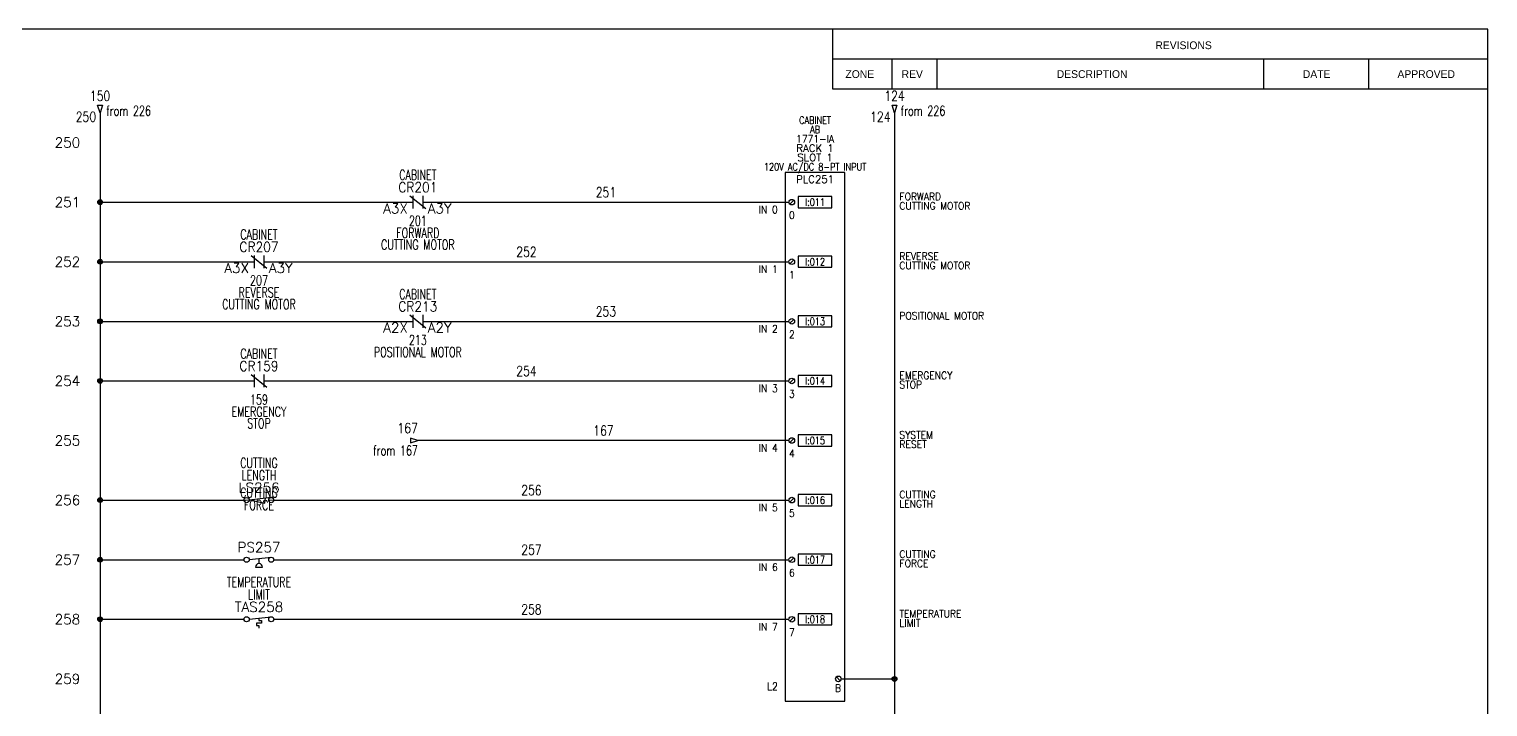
# Model space of a CAD drawing. Header units: inches. Extents: x 0 to 33.7, y 0 to 22.4.
# Drawn here: x 15.11 to 33.47, y 13.9 to 22.43 of the extents above; entities that cross this region are included whole.
import ezdxf
from ezdxf.enums import TextEntityAlignment as Align

# ---------------------------------------------------------------- set-up
doc = ezdxf.new("R2010")
doc.units = ezdxf.units.IN
doc.header["$MEASUREMENT"] = 0
for name, color, linetype in [('BLK_14AWG', 252, 'Continuous'), ('DESC', 1, 'Continuous'), ('DESCCHILD', 20, 'Continuous'), ('LOC', 8, 'Continuous'), ('MISC', 5, 'Continuous'), ('RED_18AWG', 1, 'Continuous'), ('SYMS', 7, 'Continuous'), ('TAGS', 5, 'Continuous'), ('TERMS', 6, 'Continuous'), ('TITLE', 7, 'Continuous'), ('WHT_16AWG', 7, 'Continuous'), ('WIRENO', 3, 'Continuous'), ('WIREREF_DEST', 3, 'Continuous'), ('WIRES', 7, 'Continuous'), ('XREF', 7, 'Continuous'), ('XREFCHILD', 134, 'Continuous')]:
    doc.layers.add(name, color=color, linetype=linetype)
doc.styles.add('ITALIC', font='ITALIC')
doc.styles.add('SIMPLEX', font='SIMPLEX')
doc.styles.add('WD', font='romans.shx')

# ---------------------------------------------------------------- blocks, each defined once
blk = doc.blocks.new('PLCIO_7E9')
at = {"layer": 'SYMS'}
for p, q in [((0.375, 0.375), (-0.375, 0.375)), ((-0.375, 0.375), (-0.375, -6.281)), ((0.375, -6.281), (0.375, 0.375)), ((-0.268, 0.025), (-0.318, -0.025)), ((0.211, 0.07), (-0.211, 0.07)), ((-0.211, 0.07), (-0.211, -0.07)), ((0.211, -0.07), (0.211, 0.07)), ((-0.211, -0.07), (0.211, -0.07)), ((-0.268, -0.725), (-0.318, -0.775)), ((0.211, -0.68), (-0.211, -0.68)), ((-0.211, -0.68), (-0.211, -0.82)), ((0.211, -0.82), (0.211, -0.68)), ((-0.211, -0.82), (0.211, -0.82)), ((0.211, -1.43), (-0.211, -1.43)), ((-0.211, -1.43), (-0.211, -1.57)), ((0.211, -1.57), (0.211, -1.43)), ((-0.268, -1.475), (-0.318, -1.525)), ((-0.211, -1.57), (0.211, -1.57)), ((0.211, -2.18), (-0.211, -2.18)), ((-0.211, -2.18), (-0.211, -2.32)), ((0.211, -2.32), (0.211, -2.18)), ((-0.268, -2.225), (-0.318, -2.275)), ((-0.211, -2.32), (0.211, -2.32)), ((0.211, -2.93), (-0.211, -2.93)), ((-0.211, -2.93), (-0.211, -3.07)), ((0.211, -3.07), (0.211, -2.93)), ((-0.268, -2.975), (-0.318, -3.025)), ((-0.211, -3.07), (0.211, -3.07)), ((-0.268, -3.725), (-0.318, -3.775)), ((0.211, -3.68), (-0.211, -3.68)), ((-0.211, -3.68), (-0.211, -3.82)), ((-0.211, -3.82), (0.211, -3.82)), ((0.211, -3.82), (0.211, -3.68)), ((-0.268, -4.475), (-0.318, -4.525)), ((0.211, -4.43), (-0.211, -4.43)), ((-0.211, -4.43), (-0.211, -4.57)), ((-0.211, -4.57), (0.211, -4.57)), ((0.211, -4.57), (0.211, -4.43)), ((-0.268, -5.225), (-0.318, -5.275)), ((0.211, -5.18), (-0.211, -5.18)), ((-0.211, -5.18), (-0.211, -5.32)), ((-0.211, -5.32), (0.211, -5.32)), ((0.211, -5.32), (0.211, -5.18)), ((0.268, -5.975), (0.318, -6.025)), ((-0.375, -6.281), (0.375, -6.281))]:
    blk.add_line(p, q, dxfattribs=at)
for centre in [(-0.293, 0), (-0.293, -0.75), (-0.293, -1.5), (-0.293, -2.25), (-0.293, -3), (-0.293, -3.75), (-0.293, -4.5), (-0.293, -5.25), (0.293, -6)]:
    blk.add_circle(centre, 0.0352, dxfattribs=at)
at = {"layer": 'SYMS', "style": 'WD'}
for tag, width, p in [('INST', 0.8, (0, 1.112)), ('MFG', 0.8, (0, 0.867)), ('LOC', 0.8, (0, 0.984)), ('CAT', 0.9, (0, 0.75)), ('DESC', 0.8, (0, 0.397))]:
    blk.add_attdef(tag, text='', height=0.0938, dxfattribs=dict(at, width=width)).set_placement(p, align=Align.CENTER)
at = {"layer": 'SYMS', "style": 'WD', "flags": 9}
blk.add_attdef('ASSYCODE', text='', height=0.0075, dxfattribs=at).set_placement((0.172, 0.827), align=Align.CENTER)
at = {"layer": 'SYMS', "style": 'WD'}
for tag, p in [('LINE1', (0, 0.633)), ('LINE2', (0, 0.516)), ('TAG', (0, 0.241))]:
    blk.add_attdef(tag, text='', height=0.0938, dxfattribs=at).set_placement(p, align=Align.CENTER)
at = {"layer": 'SYMS', "style": 'WD', "flags": 1}
for tag, p in [('X4TERM01', (-0.328, 0)), ('X4TERM02', (-0.328, -0.75)), ('X4TERM03', (-0.328, -1.5)), ('X4TERM04', (-0.328, -2.25)), ('X4TERM05', (-0.328, -3)), ('X4TERM06', (-0.328, -3.75)), ('X4TERM07', (-0.328, -4.5)), ('X4TERM08', (-0.328, -5.25)), ('X1TERM09', (0.328, -6))]:
    blk.add_attdef(tag, p, '', height=0.0075, dxfattribs=at)
at = {"layer": 'SYMS', "style": 'WD', "width": 0.8}
for tag, p in [('TAGA01', (0, 0)), ('TAGA02', (0, -0.75)), ('TAGA03', (0, -1.5)), ('TAGA04', (0, -2.25)), ('TAGA05', (0, -3)), ('TAGA06', (0, -3.75)), ('TAGA07', (0, -4.5)), ('TAGA08', (0, -5.25))]:
    blk.add_attdef(tag, text='', height=0.0938, dxfattribs=at).set_placement(p, align=Align.MIDDLE_CENTER)
at = {"layer": 'SYMS', "style": 'WD', "width": 0.9}
for tag, p in [('DESCA01', (0.938, 0.023)), ('DESCB01', (0.938, -0.094)), ('DESCC01', (0.938, -0.211)), ('DESCD01', (0.938, -0.328)), ('DESCE01', (0.938, -0.445)), ('DESCA02', (0.938, -0.727)), ('DESCB02', (0.938, -0.844)), ('DESCC02', (0.938, -0.961)), ('DESCD02', (0.938, -1.078)), ('DESCE02', (0.938, -1.195)), ('DESCA03', (0.938, -1.477)), ('DESCB03', (0.938, -1.594)), ('DESCC03', (0.938, -1.711)), ('DESCD03', (0.938, -1.828)), ('DESCE03', (0.938, -1.945)), ('DESCA04', (0.938, -2.227)), ('DESCB04', (0.938, -2.344)), ('DESCC04', (0.938, -2.461)), ('DESCD04', (0.938, -2.578)), ('DESCE04', (0.938, -2.695)), ('DESCA05', (0.938, -2.977)), ('DESCB05', (0.938, -3.094)), ('DESCC05', (0.938, -3.211)), ('DESCD05', (0.938, -3.328)), ('DESCE05', (0.938, -3.445)), ('DESCA06', (0.938, -3.727)), ('DESCB06', (0.938, -3.844)), ('DESCC06', (0.938, -3.961)), ('DESCD06', (0.938, -4.078)), ('DESCE06', (0.938, -4.195)), ('DESCA07', (0.938, -4.477)), ('DESCB07', (0.938, -4.594)), ('DESCC07', (0.938, -4.711)), ('DESCD07', (0.938, -4.828)), ('DESCE07', (0.938, -4.945)), ('DESCA08', (0.938, -5.227)), ('DESCB08', (0.938, -5.344)), ('DESCC08', (0.938, -5.461)), ('DESCD08', (0.938, -5.578)), ('DESCE08', (0.938, -5.695))]:
    blk.add_attdef(tag, p, '', height=0.0938, dxfattribs=at)
for tag, p in [('TERMDESC01', (-0.469, -0.047)), ('TERMDESC02', (-0.469, -0.797)), ('TERMDESC03', (-0.469, -1.547)), ('TERMDESC04', (-0.469, -2.297)), ('TERMDESC05', (-0.469, -3.047)), ('TERMDESC06', (-0.469, -3.797)), ('TERMDESC07', (-0.469, -4.547)), ('TERMDESC08', (-0.469, -5.297)), ('TERMDESC09', (-0.469, -6.047)), ('TERM09', (0.328, -6.07))]:
    blk.add_attdef(tag, text='', height=0.0938, dxfattribs=at).set_placement(p, align=Align.TOP_RIGHT)
for tag, p in [('TERM01', (-0.328, -0.117)), ('TERM02', (-0.328, -0.867)), ('TERM03', (-0.328, -1.617)), ('TERM04', (-0.328, -2.367)), ('TERM05', (-0.328, -3.117)), ('TERM06', (-0.328, -3.867)), ('TERM07', (-0.328, -4.617)), ('TERM08', (-0.328, -5.367))]:
    blk.add_attdef(tag, text='', height=0.0938, dxfattribs=at).set_placement(p, align=Align.TOP_LEFT)
blk = doc.blocks.new('ACADE D Titleblock')
for p, q in [((33.469, 22.427), (0, 22.427)), ((25.219, 22.427), (25.219, 21.677)), ((33.469, 0), (33.469, 22.427)), ((33.469, 0), (33.469, 22.427)), ((25.219, 22.052), (33.469, 22.052)), ((25.969, 21.677), (25.969, 22.052)), ((26.539, 21.677), (26.539, 22.052)), ((30.649, 21.677), (30.649, 22.052)), ((31.969, 21.677), (31.969, 22.052)), ((25.219, 21.677), (33.469, 21.677))]:
    blk.add_line(p, q)
for s, p in [('REVISIONS', (29.284, 22.176)), ('ZONE', (25.382, 21.813)), ('REV', (26.089, 21.813)), ('DESCRIPTION', (28.042, 21.813)), ('DATE', (31.14, 21.813)), ('APPROVED', (32.331, 21.813))]:
    blk.add_text(s, height=0.0975).set_placement(p)
at = {"layer": 'TITLE', "style": 'ITALIC'}
for tag, height, p in [('TITLE#1', 0.125, (30.281, 1.755)), ('TITLE#2', 0.125, (30.281, 1.552)), ('TITLE#3', 0.125, (30.281, 1.35)), ('TITLE#4', 0.125, (30.281, 1.147)), ('DWG#', 0.2, (31.121, 0.66)), ('SH#', 0.2, (31.541, 0.187)), ('SHTS', 0.2, (32.92, 0.187))]:
    blk.add_attdef(tag, text='', height=height, dxfattribs=at).set_placement(p, align=Align.MIDDLE_CENTER)
at = {"layer": 'TITLE', "style": 'SIMPLEX'}
blk.add_attdef('CAD#', (33.701, 1.677), '', height=0.0938, rotation=90, dxfattribs=at)
at = {"layer": 'TITLE'}
for tag, p, style in [('ENGINEER', (24.406, 0.664), 'ITALIC'), ('CHKDBY', (26.023, 0.664), 'ITALIC'), ('JOB#', (24.632, 0.092), 'ITALIC'), ('DRAWNBY', (26.093, 0.092), 'ITALIC'), ('SCALE', (27.742, 0.139), 'SIMPLEX'), ('DATE', (29.152, 0.139), 'SIMPLEX')]:
    blk.add_attdef(tag, p, '', height=0.0975, dxfattribs=dict(at, style=style))
at = {"layer": 'TITLE', "flags": 9}
blk.add_attdef('WD_TB', (27.182, -0.207), '', height=0.125, dxfattribs=at)
blk = doc.blocks.new('WD_MLRH')
at = {"style": 'WD'}
blk.add_attdef('RUNGFIRST', text='', height=0.125, dxfattribs=at).set_placement((-0.25, 0), align=Align.MIDDLE_RIGHT)
at = {"style": 'WD', "flags": 1}
for tag, p in [('RUNGHORV', (-0.25, -0.127)), ('RUNGDIST', (-0.25, -0.2)), ('RUNGINC', (-0.25, -0.163)), ('WIRE-START', (-0.25, -0.356)), ('WIREMODE', (-0.25, -0.281)), ('RUNGCNT', (-0.25, -0.237)), ('WIREFMT', (-0.25, -0.321)), ('WIRE-GSUF', (-0.25, -0.396)), ('PH3SPACE', (-0.25, -0.437))]:
    blk.add_attdef(tag, text='', height=0.025, dxfattribs=at).set_placement(p, align=Align.RIGHT)
blk = doc.blocks.new('WDDOT')
for radius in [0.03, 0.0187, 0.00929]:
    blk.add_circle((0, 0), radius)
blk = doc.blocks.new('HCR22')
at = {"linetype": 'Continuous'}
for p, q in [((-0.1, 0.08), (0.1, -0.08)), ((-0.062, 0.08), (-0.062, -0.08)), ((0.062, 0.08), (0.062, -0.08))]:
    blk.add_line(p, q, dxfattribs=at)
at = {"style": 'WD'}
for tag, width, p in [('INST', 0.7, (0, 0.451)), ('LOC', 0.7, (0, 0.281)), ('TAG2', 0.9, (0, 0.125)), ('XREF', 0.7, (0, -0.297)), ('DESC1', 0.7, (0, -0.449)), ('DESC2', 0.7, (0, -0.597)), ('DESC3', 0.7, (0, -0.744))]:
    blk.add_attdef(tag, text='', height=0.125, dxfattribs=dict(at, width=width)).set_placement(p, align=Align.CENTER)
for tag, p, height, flags in [('X4TERM01', (-0.062, 0), 0.0125, 1), ('X1TERM02', (0.062, 0), 0.0125, 1), ('FAMILY', (0.097, 0.036), 0.01, 9), ('CONTACT', (0.097, 0.02), 0.01, 1)]:
    blk.add_attdef(tag, p, '', height=height, dxfattribs=dict(at, flags=flags))
for tag, p in [('X2LINK', (0, 0.125)), ('X8LINK', (0, -0.125))]:
    blk.add_attdef(tag, p, '', height=0.01, dxfattribs=at)
at = {"linetype": 'Continuous', "style": 'WD', "flags": 8}
blk.add_attdef('TERM01', text='', height=0.125, dxfattribs=at).set_placement((-0.125, -0.016), align=Align.TOP_RIGHT)
blk.add_attdef('TERM02', text='', height=0.125, dxfattribs=at).set_placement((0.125, -0.016), align=Align.TOP_LEFT)
blk = doc.blocks.new('HA1D2')
blk.add_lwpolyline([(0, 0.094), (0.031, 0.094), (0, 0), (-0.031, 0.094), (0, 0.094)])
at = {"style": 'WD', "width": 0.8, "flags": 8}
blk.add_attdef('WIRENO', text='', height=0.125, dxfattribs=at).set_placement((0, 0.15), align=Align.CENTER)
at = {"style": 'WD', "flags": 1}
for tag, p in [('X8TERM01', (0, 0)), ('SIGCODE', (0.026, 0.066))]:
    blk.add_attdef(tag, p, '', height=0.01, dxfattribs=at)
at = {"style": 'WD', "width": 0.7}
for tag, p in [('XREF', (0.077, -0.037)), ('DESC1', (0.077, -0.206))]:
    blk.add_attdef(tag, p, '', height=0.125, dxfattribs=at)
blk = doc.blocks.new('HA1D3')
blk.add_lwpolyline([(-0.094, 0), (-0.094, -0.031), (0, 0), (-0.094, 0.031), (-0.094, 0)])
at = {"style": 'WD', "width": 0.8, "flags": 8}
blk.add_attdef('WIRENO', text='', height=0.125, dxfattribs=at).set_placement((0, 0.094), align=Align.RIGHT)
at = {"style": 'WD', "flags": 1}
blk.add_attdef('SIGCODE', text='', height=0.01, dxfattribs=at).set_placement((-0.02, 0.047), align=Align.RIGHT)
blk.add_attdef('X1TERM01', (0, 0), '', height=0.01, dxfattribs=at)
at = {"style": 'WD', "width": 0.7}
for tag, p in [('XREF', (0, -0.188)), ('DESC1', (0, -0.375))]:
    blk.add_attdef(tag, text='', height=0.125, dxfattribs=at).set_placement(p, align=Align.RIGHT)
blk = doc.blocks.new('WD_WNV')
at = {"linetype": 'Continuous', "style": 'WD', "width": 0.8}
blk.add_attdef('WIRENO', text='', height=0.125, dxfattribs=at).set_placement((-0.05, 0), align=Align.MIDDLE_RIGHT)
at = {"style": 'WD', "flags": 1}
for tag, p in [('W01USER', (-0.062, 0.094)), ('W02USER', (-0.062, 0.086)), ('W03USER', (-0.062, 0.078)), ('W04USER', (-0.062, 0.07)), ('W05USER', (-0.062, 0.062)), ('W06USER', (-0.062, 0.055)), ('W07USER', (-0.062, 0.047)), ('W08USER', (-0.062, 0.039)), ('W09USER', (-0.062, 0.031)), ('W10USER', (-0.062, 0.023))]:
    blk.add_attdef(tag, text='', height=0.005, dxfattribs=at).set_placement(p, align=Align.CENTER)
blk = doc.blocks.new('WD_WNH')
at = {"linetype": 'Continuous', "style": 'WD', "width": 0.8}
blk.add_attdef('WIRENO', text='', height=0.125, dxfattribs=at).set_placement((0, 0.062), align=Align.CENTER)
at = {"style": 'WD', "flags": 1}
for tag, p in [('W01USER', (0, 0.078)), ('W02USER', (0, 0.07)), ('W03USER', (0, 0.062)), ('W04USER', (0, 0.055)), ('W05USER', (0, 0.047)), ('W06USER', (0, 0.039)), ('W07USER', (0, 0.031)), ('W08USER', (0, 0.023)), ('W09USER', (0, 0.016)), ('W10USER', (0, 0.008))]:
    blk.add_attdef(tag, text='', height=0.005, dxfattribs=at).set_placement(p, align=Align.CENTER)
blk = doc.blocks.new('HLS12')
at = {"linetype": 'Continuous'}
for p, q in [((-0.123, 0.002), (0.19, 0.04)), ((-0.123, 0.002), (0.073, -0.038)), ((0.073, -0.038), (0.081, 0.027))]:
    blk.add_line(p, q, dxfattribs=at)
for centre in [(-0.155, 0), (0.155, 0)]:
    blk.add_circle(centre, 0.0322)
at = {"style": 'WD', "width": 0.7}
for tag, p in [('INST', (0, 0.719)), ('LOC', (0, 0.562)), ('DESC1', (0, 0.406)), ('DESC2', (0, 0.25)), ('XREF', (0, -0.268)), ('WDTAGALT', (0, -0.406))]:
    blk.add_attdef(tag, text='', height=0.125, dxfattribs=at).set_placement(p, align=Align.CENTER)
at = {"style": 'WD'}
blk.add_attdef('TAG1', text='', height=0.125, dxfattribs=at).set_placement((0, 0.094), align=Align.CENTER)
for tag, p, height, flags in [('X4TERM01', (-0.188, 0), 0.0125, 1), ('FAMILY', (0.038, 0.037), 0.01, 9), ('CONTACT', (0.038, 0.02), 0.01, 1), ('X1TERM02', (0.188, 0), 0.0125, 1)]:
    blk.add_attdef(tag, p, '', height=height, dxfattribs=dict(at, flags=flags))
for tag, p in [('X2LINK', (0, 0.062)), ('X8LINK', (0, -0.063))]:
    blk.add_attdef(tag, p, '', height=0.01, dxfattribs=at)
at = {"linetype": 'Continuous', "style": 'WD', "flags": 9}
for tag, p in [('CAT', (0.063, -0.007)), ('MFG', (0.063, -0.027)), ('ASSYCODE', (0.094, -0.063))]:
    blk.add_attdef(tag, text='', height=0.01, dxfattribs=at).set_placement(p, align=Align.CENTER)
at = {"linetype": 'Continuous', "style": 'WD', "flags": 8}
blk.add_attdef('TERM01', text='', height=0.125, dxfattribs=at).set_placement((-0.25, -0.031), align=Align.TOP_RIGHT)
blk.add_attdef('TERM02', text='', height=0.125, dxfattribs=at).set_placement((0.25, -0.031), align=Align.TOP_LEFT)
blk = doc.blocks.new('HPS12')
at = {"linetype": 'Continuous'}
blk.add_line((-0.123, 0.002), (0.159, 0.033), dxfattribs=at)
for p, q in [((0, 0.015), (0, -0.049)), ((-0.044, -0.094), (0.044, -0.094))]:
    blk.add_line(p, q)
for centre in [(-0.155, 0), (0.155, 0)]:
    blk.add_circle(centre, 0.0322)
blk.add_arc((0, -0.094), 0.0442, 0, 180)
at = {"style": 'WD', "width": 0.7}
for tag, p in [('DESC1', (0, 0.781)), ('DESC2', (0, 0.625)), ('INST', (0, 0.451)), ('LOC', (0, 0.281)), ('XREF', (0, -0.314))]:
    blk.add_attdef(tag, text='', height=0.125, dxfattribs=at).set_placement(p, align=Align.CENTER)
at = {"style": 'WD'}
blk.add_attdef('TAG1', text='', height=0.125, dxfattribs=at).set_placement((0, 0.094), align=Align.CENTER)
for tag, p, height, flags in [('X4TERM01', (-0.188, 0), 0.0125, 1), ('FAMILY', (0.038, 0.037), 0.01, 9), ('CONTACT', (0.038, 0.02), 0.01, 1), ('X1TERM02', (0.188, 0), 0.0125, 1)]:
    blk.add_attdef(tag, p, '', height=height, dxfattribs=dict(at, flags=flags))
for tag, p in [('X2LINK', (0, 0.094)), ('X8LINK', (0, -0.125))]:
    blk.add_attdef(tag, p, '', height=0.01, dxfattribs=at)
at = {"linetype": 'Continuous', "style": 'WD', "flags": 9}
for tag, p in [('CAT', (0.063, -0.007)), ('ASSYCODE', (0.066, -0.049)), ('MFG', (0.063, -0.027))]:
    blk.add_attdef(tag, text='', height=0.01, dxfattribs=at).set_placement(p, align=Align.CENTER)
at = {"linetype": 'Continuous', "style": 'WD', "flags": 8}
blk.add_attdef('TERM01', text='', height=0.125, dxfattribs=at).set_placement((-0.25, -0.031), align=Align.TOP_RIGHT)
blk.add_attdef('TERM02', text='', height=0.125, dxfattribs=at).set_placement((0.25, -0.031), align=Align.TOP_LEFT)
at = {"style": 'WD', "width": 0.7}
for tag, p in [('WDTAGALT', (0.247, -0.473)), ('RATING1', (0.247, -0.317))]:
    blk.add_attdef(tag, p, '', height=0.125, dxfattribs=at)
blk = doc.blocks.new('HTS12')
at = {"linetype": 'Continuous'}
blk.add_line((-0.123, 0.002), (0.159, 0.033), dxfattribs=at)
for p, q in [((0, 0.015), (0, -0.017)), ((0.031, -0.048), (-0.031, -0.048)), ((-0.031, -0.048), (-0.031, -0.079)), ((-0.031, -0.079), (0, -0.079)), ((0, -0.017), (0.031, -0.017)), ((0, -0.079), (0, -0.111)), ((0.031, -0.017), (0.031, -0.048))]:
    blk.add_line(p, q)
for centre in [(-0.155, 0), (0.155, 0)]:
    blk.add_circle(centre, 0.0322)
at = {"style": 'WD', "width": 0.7}
for tag, p in [('INST', (0, 0.732)), ('LOC', (0, 0.562)), ('DESC1', (0, 0.406)), ('DESC2', (0, 0.25)), ('XREF', (0, -0.314))]:
    blk.add_attdef(tag, text='', height=0.125, dxfattribs=at).set_placement(p, align=Align.CENTER)
at = {"style": 'WD'}
blk.add_attdef('TAG1', text='', height=0.125, dxfattribs=at).set_placement((0, 0.094), align=Align.CENTER)
for tag, p, height, flags in [('X4TERM01', (-0.188, 0), 0.0125, 1), ('FAMILY', (0.038, 0.037), 0.01, 9), ('CONTACT', (0.038, 0.02), 0.01, 1), ('X1TERM02', (0.188, 0), 0.0125, 1)]:
    blk.add_attdef(tag, p, '', height=height, dxfattribs=dict(at, flags=flags))
for tag, p in [('X2LINK', (0, 0.078)), ('X8LINK', (0, -0.141))]:
    blk.add_attdef(tag, p, '', height=0.01, dxfattribs=at)
at = {"linetype": 'Continuous', "style": 'WD', "flags": 9}
for tag, p in [('CAT', (0.063, -0.007)), ('ASSYCODE', (0.062, -0.047)), ('MFG', (0.063, -0.027))]:
    blk.add_attdef(tag, text='', height=0.01, dxfattribs=at).set_placement(p, align=Align.CENTER)
at = {"linetype": 'Continuous', "style": 'WD', "flags": 8}
blk.add_attdef('TERM01', text='', height=0.125, dxfattribs=at).set_placement((-0.25, -0.016), align=Align.TOP_RIGHT)
blk.add_attdef('TERM02', text='', height=0.125, dxfattribs=at).set_placement((0.25, -0.016), align=Align.TOP_LEFT)
at = {"style": 'WD', "width": 0.7}
for tag, p in [('RATING1', (0.275, -0.299)), ('WDTAGALT', (0.281, -0.466))]:
    blk.add_attdef(tag, p, '', height=0.125, dxfattribs=at)

msp = doc.modelspace()

# ---------------------------------------------------------------- linework, layer by layer
at = {"layer": 'BLK_14AWG'}
msp.add_line((16, 21.375), (16, 1.5), dxfattribs=at)
at = {"layer": 'RED_18AWG'}
for p, q in [((20.062, 20.25), (24.672, 20.25)), ((18.062, 19.5), (24.672, 19.5)), ((20.062, 18.75), (24.672, 18.75)), ((18.062, 18), (24.672, 18)), ((24.672, 17.25), (20, 17.25)), ((18.188, 16.5), (24.672, 16.5)), ((18.188, 15.75), (24.672, 15.75)), ((18.188, 15), (24.672, 15))]:
    msp.add_line(p, q, dxfattribs=at)
at = {"layer": 'WHT_16AWG'}
for p, q in [((26, 21.375), (26, 1.5)), ((25.328, 14.25), (26, 14.25))]:
    msp.add_line(p, q, dxfattribs=at)
at = {"layer": 'WIRES'}
for p, q in [((16, 20.25), (19.938, 20.25)), ((16, 19.5), (17.938, 19.5)), ((16, 18.75), (19.938, 18.75)), ((16, 18), (17.938, 18)), ((16, 16.5), (17.812, 16.5)), ((16, 15.75), (17.812, 15.75)), ((16, 15), (17.812, 15))]:
    msp.add_line(p, q, dxfattribs=at)

# ---------------------------------------------------------------- block references
msp.add_blockref('ACADE D Titleblock', (0, 0))
ref = msp.add_blockref('PLCIO_7E9', (25, 20.25))
ref.add_attrib('TERM01', '0', dxfattribs={"layer": 'TERMS', "height": 0.0938, "style": 'WD', "width": 0.9}).set_placement((24.672, 20.133), align=Align.TOP_LEFT)
ref.add_attrib('TAGA01', 'I:011', dxfattribs={"layer": 'TAGS', "height": 0.0938, "style": 'WD', "width": 0.8}).set_placement((25, 20.25), align=Align.MIDDLE_CENTER)
ref.add_attrib('DESCA01', 'FORWARD', (26.062, 20.273), dxfattribs={"layer": 'DESC', "height": 0.0938, "style": 'WD', "width": 0.9})
ref.add_attrib('DESCB01', 'CUTTING MOTOR', (26.062, 20.156), dxfattribs={"layer": 'DESC', "height": 0.09375, "style": 'WD', "width": 0.9})
ref.add_attrib('TAG', 'PLC251', dxfattribs={"layer": 'TAGS', "height": 0.0938, "style": 'WD'}).set_placement((25, 20.491), align=Align.CENTER)
ref.add_attrib('LINE1', 'RACK 1', dxfattribs={"layer": 'MISC', "height": 0.0938, "style": 'WD'}).set_placement((25, 20.883), align=Align.CENTER)
ref.add_attrib('LINE2', 'SLOT 1', dxfattribs={"layer": 'MISC', "height": 0.0938, "style": 'WD'}).set_placement((25, 20.766), align=Align.CENTER)
ref.add_attrib('DESC', '120V AC/DC 8-PT INPUT', dxfattribs={"layer": 'DESC', "height": 0.09375, "style": 'WD', "width": 0.8}).set_placement((25, 20.647), align=Align.CENTER)
ref.add_attrib('CAT', '1771-IA', dxfattribs={"layer": 'MISC', "height": 0.0938, "style": 'WD', "width": 0.9}).set_placement((25, 21), align=Align.CENTER)
ref.add_attrib('LOC', 'CABINET', dxfattribs={"layer": 'LOC', "height": 0.0938, "style": 'WD', "width": 0.8}).set_placement((25, 21.234), align=Align.CENTER)
ref.add_attrib('MFG', 'AB', dxfattribs={"layer": 'MISC', "height": 0.0938, "style": 'WD', "width": 0.8}).set_placement((25, 21.117), align=Align.CENTER)
ref.add_attrib('TERMDESC01', 'IN 0', dxfattribs={"layer": 'TERMS', "height": 0.0938, "style": 'WD', "width": 0.9}).set_placement((24.531, 20.203), align=Align.TOP_RIGHT)
ref.add_attrib('TERM02', '1', dxfattribs={"layer": 'TERMS', "height": 0.0938, "style": 'WD', "width": 0.9}).set_placement((24.672, 19.383), align=Align.TOP_LEFT)
ref.add_attrib('TAGA02', 'I:012', dxfattribs={"layer": 'TAGS', "height": 0.0938, "style": 'WD', "width": 0.8}).set_placement((25, 19.5), align=Align.MIDDLE_CENTER)
ref.add_attrib('DESCA02', 'REVERSE', (26.062, 19.523), dxfattribs={"layer": 'DESC', "height": 0.0938, "style": 'WD', "width": 0.9})
ref.add_attrib('DESCB02', 'CUTTING MOTOR', (26.062, 19.406), dxfattribs={"layer": 'DESC', "height": 0.09375, "style": 'WD', "width": 0.9})
ref.add_attrib('TERMDESC02', 'IN 1', dxfattribs={"layer": 'TERMS', "height": 0.0938, "style": 'WD', "width": 0.9}).set_placement((24.531, 19.453), align=Align.TOP_RIGHT)
ref.add_attrib('TERM03', '2', dxfattribs={"layer": 'TERMS', "height": 0.0938, "style": 'WD', "width": 0.9}).set_placement((24.672, 18.633), align=Align.TOP_LEFT)
ref.add_attrib('TAGA03', 'I:013', dxfattribs={"layer": 'TAGS', "height": 0.0938, "style": 'WD', "width": 0.8}).set_placement((25, 18.75), align=Align.MIDDLE_CENTER)
ref.add_attrib('DESCA03', 'POSITIONAL MOTOR', (26.062, 18.773), dxfattribs={"layer": 'DESC', "height": 0.09375, "style": 'WD', "width": 0.9})
ref.add_attrib('TERMDESC03', 'IN 2', dxfattribs={"layer": 'TERMS', "height": 0.0938, "style": 'WD', "width": 0.9}).set_placement((24.531, 18.703), align=Align.TOP_RIGHT)
ref.add_attrib('TERM04', '3', dxfattribs={"layer": 'TERMS', "height": 0.0938, "style": 'WD', "width": 0.9}).set_placement((24.672, 17.883), align=Align.TOP_LEFT)
ref.add_attrib('TAGA04', 'I:014', dxfattribs={"layer": 'TAGS', "height": 0.0938, "style": 'WD', "width": 0.8}).set_placement((25, 18), align=Align.MIDDLE_CENTER)
ref.add_attrib('DESCA04', 'EMERGENCY', (26.062, 18.023), dxfattribs={"layer": 'DESC', "height": 0.0938, "style": 'WD', "width": 0.9})
ref.add_attrib('DESCB04', 'STOP', (26.062, 17.906), dxfattribs={"layer": 'DESC', "height": 0.0938, "style": 'WD', "width": 0.9})
ref.add_attrib('TERMDESC04', 'IN 3', dxfattribs={"layer": 'TERMS', "height": 0.0938, "style": 'WD', "width": 0.9}).set_placement((24.531, 17.953), align=Align.TOP_RIGHT)
ref.add_attrib('TERM05', '4', dxfattribs={"layer": 'TERMS', "height": 0.0938, "style": 'WD', "width": 0.9}).set_placement((24.672, 17.133), align=Align.TOP_LEFT)
ref.add_attrib('TAGA05', 'I:015', dxfattribs={"layer": 'TAGS', "height": 0.0938, "style": 'WD', "width": 0.8}).set_placement((25, 17.25), align=Align.MIDDLE_CENTER)
ref.add_attrib('DESCA05', 'SYSTEM', (26.062, 17.273), dxfattribs={"layer": 'DESC', "height": 0.0938, "style": 'WD', "width": 0.9})
ref.add_attrib('DESCB05', 'RESET', (26.062, 17.156), dxfattribs={"layer": 'DESC', "height": 0.0938, "style": 'WD', "width": 0.9})
ref.add_attrib('TERMDESC05', 'IN 4', dxfattribs={"layer": 'TERMS', "height": 0.0938, "style": 'WD', "width": 0.9}).set_placement((24.531, 17.203), align=Align.TOP_RIGHT)
ref.add_attrib('TERM06', '5', dxfattribs={"layer": 'TERMS', "height": 0.0938, "style": 'WD', "width": 0.9}).set_placement((24.672, 16.383), align=Align.TOP_LEFT)
ref.add_attrib('TAGA06', 'I:016', dxfattribs={"layer": 'TAGS', "height": 0.0938, "style": 'WD', "width": 0.8}).set_placement((25, 16.5), align=Align.MIDDLE_CENTER)
ref.add_attrib('DESCA06', 'CUTTING', (26.062, 16.523), dxfattribs={"layer": 'DESC', "height": 0.0938, "style": 'WD', "width": 0.9})
ref.add_attrib('DESCB06', 'LENGTH', (26.062, 16.406), dxfattribs={"layer": 'DESC', "height": 0.0938, "style": 'WD', "width": 0.9})
ref.add_attrib('TERMDESC06', 'IN 5', dxfattribs={"layer": 'TERMS', "height": 0.0938, "style": 'WD', "width": 0.9}).set_placement((24.531, 16.453), align=Align.TOP_RIGHT)
ref.add_attrib('TERM07', '6', dxfattribs={"layer": 'TERMS', "height": 0.0938, "style": 'WD', "width": 0.9}).set_placement((24.672, 15.633), align=Align.TOP_LEFT)
ref.add_attrib('TAGA07', 'I:017', dxfattribs={"layer": 'TAGS', "height": 0.0938, "style": 'WD', "width": 0.8}).set_placement((25, 15.75), align=Align.MIDDLE_CENTER)
ref.add_attrib('DESCA07', 'CUTTING', (26.062, 15.773), dxfattribs={"layer": 'DESC', "height": 0.0938, "style": 'WD', "width": 0.9})
ref.add_attrib('DESCB07', 'FORCE', (26.062, 15.656), dxfattribs={"layer": 'DESC', "height": 0.0938, "style": 'WD', "width": 0.9})
ref.add_attrib('TERMDESC07', 'IN 6', dxfattribs={"layer": 'TERMS', "height": 0.0938, "style": 'WD', "width": 0.9}).set_placement((24.531, 15.703), align=Align.TOP_RIGHT)
ref.add_attrib('TERM08', '7', dxfattribs={"layer": 'TERMS', "height": 0.0938, "style": 'WD', "width": 0.9}).set_placement((24.672, 14.883), align=Align.TOP_LEFT)
ref.add_attrib('TAGA08', 'I:018', dxfattribs={"layer": 'TAGS', "height": 0.0938, "style": 'WD', "width": 0.8}).set_placement((25, 15), align=Align.MIDDLE_CENTER)
ref.add_attrib('DESCA08', 'TEMPERATURE', (26.062, 15.023), dxfattribs={"layer": 'DESC', "height": 0.09375, "style": 'WD', "width": 0.9})
ref.add_attrib('DESCB08', 'LIMIT', (26.062, 14.906), dxfattribs={"layer": 'DESC', "height": 0.0938, "style": 'WD', "width": 0.9})
ref.add_attrib('TERMDESC08', 'IN 7', dxfattribs={"layer": 'TERMS', "height": 0.0938, "style": 'WD', "width": 0.9}).set_placement((24.531, 14.953), align=Align.TOP_RIGHT)
ref.add_attrib('TERM09', 'B', dxfattribs={"layer": 'TERMS', "height": 0.0938, "style": 'WD', "width": 0.9}).set_placement((25.328, 14.18), align=Align.TOP_RIGHT)
ref.add_attrib('TERMDESC09', 'L2', dxfattribs={"layer": 'TERMS', "height": 0.0938, "style": 'WD', "width": 0.9}).set_placement((24.531, 14.203), align=Align.TOP_RIGHT)
ref = msp.add_blockref('WD_MLRH', (16, 21))
ref.add_attrib('RUNGFIRST', '250', dxfattribs={"layer": 'MISC', "height": 0.125, "style": 'WD'}).set_placement((15.75, 21), align=Align.MIDDLE_RIGHT)
at = {"layer": 'SYMS'}
ref = msp.add_blockref('HA1D2', (16, 21.375), dxfattribs=at)
ref.add_attrib('WIRENO', '150', dxfattribs={"layer": 'WIREREF_DEST', "height": 0.125, "style": 'WD', "width": 0.8, "flags": 8}).set_placement((16, 21.525), align=Align.CENTER)
ref.add_attrib('XREF', 'from 226', (16.077, 21.338), dxfattribs={"layer": 'XREF', "height": 0.125, "style": 'WD', "width": 0.7})
ref = msp.add_blockref('HA1D2', (26, 21.375), dxfattribs=at)
ref.add_attrib('WIRENO', '124', dxfattribs={"layer": 'WIREREF_DEST', "height": 0.125, "style": 'WD', "width": 0.8, "flags": 8}).set_placement((26, 21.525), align=Align.CENTER)
ref.add_attrib('XREF', 'from 226', (26.077, 21.338), dxfattribs={"layer": 'XREF', "height": 0.125, "style": 'WD', "width": 0.7})
ref = msp.add_blockref('HCR22', (20, 20.25), dxfattribs=at)
ref.add_attrib('LOC', 'CABINET', dxfattribs={"layer": 'LOC', "height": 0.125, "style": 'WD', "width": 0.7}).set_placement((20, 20.531), align=Align.CENTER)
ref.add_attrib('DESC2', 'CUTTING MOTOR', dxfattribs={"layer": 'DESCCHILD', "height": 0.125, "style": 'WD', "width": 0.7}).set_placement((20, 19.653), align=Align.CENTER)
ref.add_attrib('DESC1', 'FORWARD', dxfattribs={"layer": 'DESCCHILD', "height": 0.125, "style": 'WD', "width": 0.7}).set_placement((20, 19.801), align=Align.CENTER)
ref.add_attrib('XREF', '201', dxfattribs={"layer": 'XREFCHILD', "height": 0.125, "style": 'WD', "width": 0.7}).set_placement((20, 19.953), align=Align.CENTER)
ref.add_attrib('TERM02', 'A3Y', dxfattribs={"layer": 'TERMS', "linetype": 'Continuous', "height": 0.125, "style": 'WD', "flags": 8}).set_placement((20.125, 20.234), align=Align.TOP_LEFT)
ref.add_attrib('TERM01', 'A3X', dxfattribs={"layer": 'TERMS', "linetype": 'Continuous', "height": 0.125, "style": 'WD', "flags": 8}).set_placement((19.875, 20.234), align=Align.TOP_RIGHT)
ref.add_attrib('TAG2', 'CR201', dxfattribs={"layer": 'TAGS', "height": 0.125, "style": 'WD', "width": 0.9}).set_placement((20, 20.375), align=Align.CENTER)
for p in [(16, 20.25), (16, 19.5), (16, 18.75), (16, 18), (16, 16.5), (16, 15.75), (16, 15), (26, 14.25)]:
    msp.add_blockref('WDDOT', p, dxfattribs=at)
ref = msp.add_blockref('HCR22', (18, 19.5), dxfattribs=at)
ref.add_attrib('LOC', 'CABINET', dxfattribs={"layer": 'LOC', "height": 0.125, "style": 'WD', "width": 0.7}).set_placement((18, 19.781), align=Align.CENTER)
ref.add_attrib('DESC2', 'CUTTING MOTOR', dxfattribs={"layer": 'DESCCHILD', "height": 0.125, "style": 'WD', "width": 0.7}).set_placement((18, 18.903), align=Align.CENTER)
ref.add_attrib('DESC1', 'REVERSE', dxfattribs={"layer": 'DESCCHILD', "height": 0.125, "style": 'WD', "width": 0.7}).set_placement((18, 19.051), align=Align.CENTER)
ref.add_attrib('XREF', '207', dxfattribs={"layer": 'XREFCHILD', "height": 0.125, "style": 'WD', "width": 0.7}).set_placement((18, 19.203), align=Align.CENTER)
ref.add_attrib('TERM02', 'A3Y', dxfattribs={"layer": 'TERMS', "linetype": 'Continuous', "height": 0.125, "style": 'WD', "flags": 8}).set_placement((18.125, 19.484), align=Align.TOP_LEFT)
ref.add_attrib('TERM01', 'A3X', dxfattribs={"layer": 'TERMS', "linetype": 'Continuous', "height": 0.125, "style": 'WD', "flags": 8}).set_placement((17.875, 19.484), align=Align.TOP_RIGHT)
ref.add_attrib('TAG2', 'CR207', dxfattribs={"layer": 'TAGS', "height": 0.125, "style": 'WD', "width": 0.9}).set_placement((18, 19.625), align=Align.CENTER)
ref = msp.add_blockref('HCR22', (20, 18.75), dxfattribs=at)
ref.add_attrib('LOC', 'CABINET', dxfattribs={"layer": 'LOC', "height": 0.125, "style": 'WD', "width": 0.7}).set_placement((20, 19.031), align=Align.CENTER)
ref.add_attrib('DESC1', 'POSITIONAL MOTOR', dxfattribs={"layer": 'DESCCHILD', "height": 0.125, "style": 'WD', "width": 0.7}).set_placement((20, 18.301), align=Align.CENTER)
ref.add_attrib('XREF', '213', dxfattribs={"layer": 'XREFCHILD', "height": 0.125, "style": 'WD', "width": 0.7}).set_placement((20, 18.453), align=Align.CENTER)
ref.add_attrib('TERM02', 'A2Y', dxfattribs={"layer": 'TERMS', "linetype": 'Continuous', "height": 0.125, "style": 'WD', "flags": 8}).set_placement((20.125, 18.734), align=Align.TOP_LEFT)
ref.add_attrib('TERM01', 'A2X', dxfattribs={"layer": 'TERMS', "linetype": 'Continuous', "height": 0.125, "style": 'WD', "flags": 8}).set_placement((19.875, 18.734), align=Align.TOP_RIGHT)
ref.add_attrib('TAG2', 'CR213', dxfattribs={"layer": 'TAGS', "height": 0.125, "style": 'WD', "width": 0.9}).set_placement((20, 18.875), align=Align.CENTER)
ref = msp.add_blockref('HCR22', (18, 18), dxfattribs=at)
ref.add_attrib('LOC', 'CABINET', dxfattribs={"layer": 'LOC', "height": 0.125, "style": 'WD', "width": 0.7}).set_placement((18, 18.281), align=Align.CENTER)
ref.add_attrib('DESC2', 'STOP', dxfattribs={"layer": 'DESCCHILD', "height": 0.125, "style": 'WD', "width": 0.7}).set_placement((18, 17.403), align=Align.CENTER)
ref.add_attrib('DESC1', 'EMERGENCY', dxfattribs={"layer": 'DESCCHILD', "height": 0.125, "style": 'WD', "width": 0.7}).set_placement((18, 17.551), align=Align.CENTER)
ref.add_attrib('XREF', '159', dxfattribs={"layer": 'XREFCHILD', "height": 0.125, "style": 'WD', "width": 0.7}).set_placement((18, 17.703), align=Align.CENTER)
ref.add_attrib('TAG2', 'CR159', dxfattribs={"layer": 'TAGS', "height": 0.125, "style": 'WD', "width": 0.9}).set_placement((18, 18.125), align=Align.CENTER)
ref = msp.add_blockref('HA1D3', (20, 17.25), dxfattribs=at)
ref.add_attrib('WIRENO', '167', dxfattribs={"layer": 'WIREREF_DEST', "height": 0.125, "style": 'WD', "width": 0.8, "flags": 8}).set_placement((20, 17.344), align=Align.RIGHT)
ref.add_attrib('XREF', 'from 167', dxfattribs={"layer": 'XREF', "height": 0.125, "style": 'WD', "width": 0.7}).set_placement((20, 17.062), align=Align.RIGHT)
ref = msp.add_blockref('HLS12', (18, 16.5), dxfattribs=at)
ref.add_attrib('DESC2', 'LENGTH', dxfattribs={"layer": 'DESC', "height": 0.125, "style": 'WD', "width": 0.7}).set_placement((18, 16.75), align=Align.CENTER)
ref.add_attrib('DESC1', 'CUTTING', dxfattribs={"layer": 'DESC', "height": 0.125, "style": 'WD', "width": 0.7}).set_placement((18, 16.906), align=Align.CENTER)
ref.add_attrib('TAG1', 'LS256', dxfattribs={"layer": 'TAGS', "height": 0.125, "style": 'WD'}).set_placement((18, 16.594), align=Align.CENTER)
ref = msp.add_blockref('HPS12', (18, 15.75), dxfattribs=at)
ref.add_attrib('DESC2', 'FORCE', dxfattribs={"layer": 'DESC', "height": 0.125, "style": 'WD', "width": 0.7}).set_placement((18, 16.375), align=Align.CENTER)
ref.add_attrib('DESC1', 'CUTTING', dxfattribs={"layer": 'DESC', "height": 0.125, "style": 'WD', "width": 0.7}).set_placement((18, 16.531), align=Align.CENTER)
ref.add_attrib('TAG1', 'PS257', dxfattribs={"layer": 'TAGS', "height": 0.125, "style": 'WD'}).set_placement((18, 15.844), align=Align.CENTER)
ref = msp.add_blockref('HTS12', (18, 15), dxfattribs=at)
ref.add_attrib('DESC2', 'LIMIT', dxfattribs={"layer": 'DESC', "height": 0.125, "style": 'WD', "width": 0.7}).set_placement((18, 15.25), align=Align.CENTER)
ref.add_attrib('DESC1', 'TEMPERATURE', dxfattribs={"layer": 'DESC', "height": 0.125, "style": 'WD', "width": 0.7}).set_placement((18, 15.406), align=Align.CENTER)
ref.add_attrib('TAG1', 'TAS258', dxfattribs={"layer": 'TAGS', "height": 0.125, "style": 'WD'}).set_placement((18, 15.094), align=Align.CENTER)
at = {"layer": 'WIRENO'}
ref = msp.add_blockref('WD_WNV', (16, 21.325), dxfattribs=at)
ref.add_attrib('WIRENO', '250', dxfattribs={"linetype": 'Continuous', "height": 0.125, "style": 'WD', "width": 0.8}).set_placement((15.95, 21.325), align=Align.MIDDLE_RIGHT)
ref = msp.add_blockref('WD_WNV', (26, 21.325), dxfattribs=at)
ref.add_attrib('WIRENO', '124', dxfattribs={"linetype": 'Continuous', "height": 0.125, "style": 'WD', "width": 0.8}).set_placement((25.95, 21.325), align=Align.MIDDLE_RIGHT)
ref = msp.add_blockref('WD_WNH', (22.367, 20.25), dxfattribs=at)
ref.add_attrib('WIRENO', '251', dxfattribs={"linetype": 'Continuous', "height": 0.125, "style": 'WD', "width": 0.8}).set_placement((22.367, 20.312), align=Align.CENTER)
ref = msp.add_blockref('WD_WNH', (21.367, 19.5), dxfattribs=at)
ref.add_attrib('WIRENO', '252', dxfattribs={"linetype": 'Continuous', "height": 0.125, "style": 'WD', "width": 0.8}).set_placement((21.367, 19.562), align=Align.CENTER)
ref = msp.add_blockref('WD_WNH', (22.367, 18.75), dxfattribs=at)
ref.add_attrib('WIRENO', '253', dxfattribs={"linetype": 'Continuous', "height": 0.125, "style": 'WD', "width": 0.8}).set_placement((22.367, 18.812), align=Align.CENTER)
ref = msp.add_blockref('WD_WNH', (21.367, 18), dxfattribs=at)
ref.add_attrib('WIRENO', '254', dxfattribs={"linetype": 'Continuous', "height": 0.125, "style": 'WD', "width": 0.8}).set_placement((21.367, 18.062), align=Align.CENTER)
ref = msp.add_blockref('WD_WNH', (22.336, 17.25), dxfattribs=at)
ref.add_attrib('WIRENO', '167', dxfattribs={"linetype": 'Continuous', "height": 0.125, "style": 'WD', "width": 0.8}).set_placement((22.336, 17.312), align=Align.CENTER)
ref = msp.add_blockref('WD_WNH', (21.43, 16.5), dxfattribs=at)
ref.add_attrib('WIRENO', '256', dxfattribs={"linetype": 'Continuous', "height": 0.125, "style": 'WD', "width": 0.8}).set_placement((21.43, 16.562), align=Align.CENTER)
ref = msp.add_blockref('WD_WNH', (21.43, 15.75), dxfattribs=at)
ref.add_attrib('WIRENO', '257', dxfattribs={"linetype": 'Continuous', "height": 0.125, "style": 'WD', "width": 0.8}).set_placement((21.43, 15.812), align=Align.CENTER)
ref = msp.add_blockref('WD_WNH', (21.43, 15), dxfattribs=at)
ref.add_attrib('WIRENO', '258', dxfattribs={"linetype": 'Continuous', "height": 0.125, "style": 'WD', "width": 0.8}).set_placement((21.43, 15.062), align=Align.CENTER)

# ---------------------------------------------------------------- texts
at = {"style": 'WD'}
for s, p in [('251', (15.75, 20.25)), ('252', (15.75, 19.5)), ('253', (15.75, 18.75)), ('254', (15.75, 18)), ('255', (15.75, 17.25)), ('256', (15.75, 16.5)), ('257', (15.75, 15.75)), ('258', (15.75, 15)), ('259', (15.75, 14.25))]:
    msp.add_text(s, height=0.125, dxfattribs=at).set_placement(p, align=Align.MIDDLE_RIGHT)

doc.saveas('drawing.dxf')
